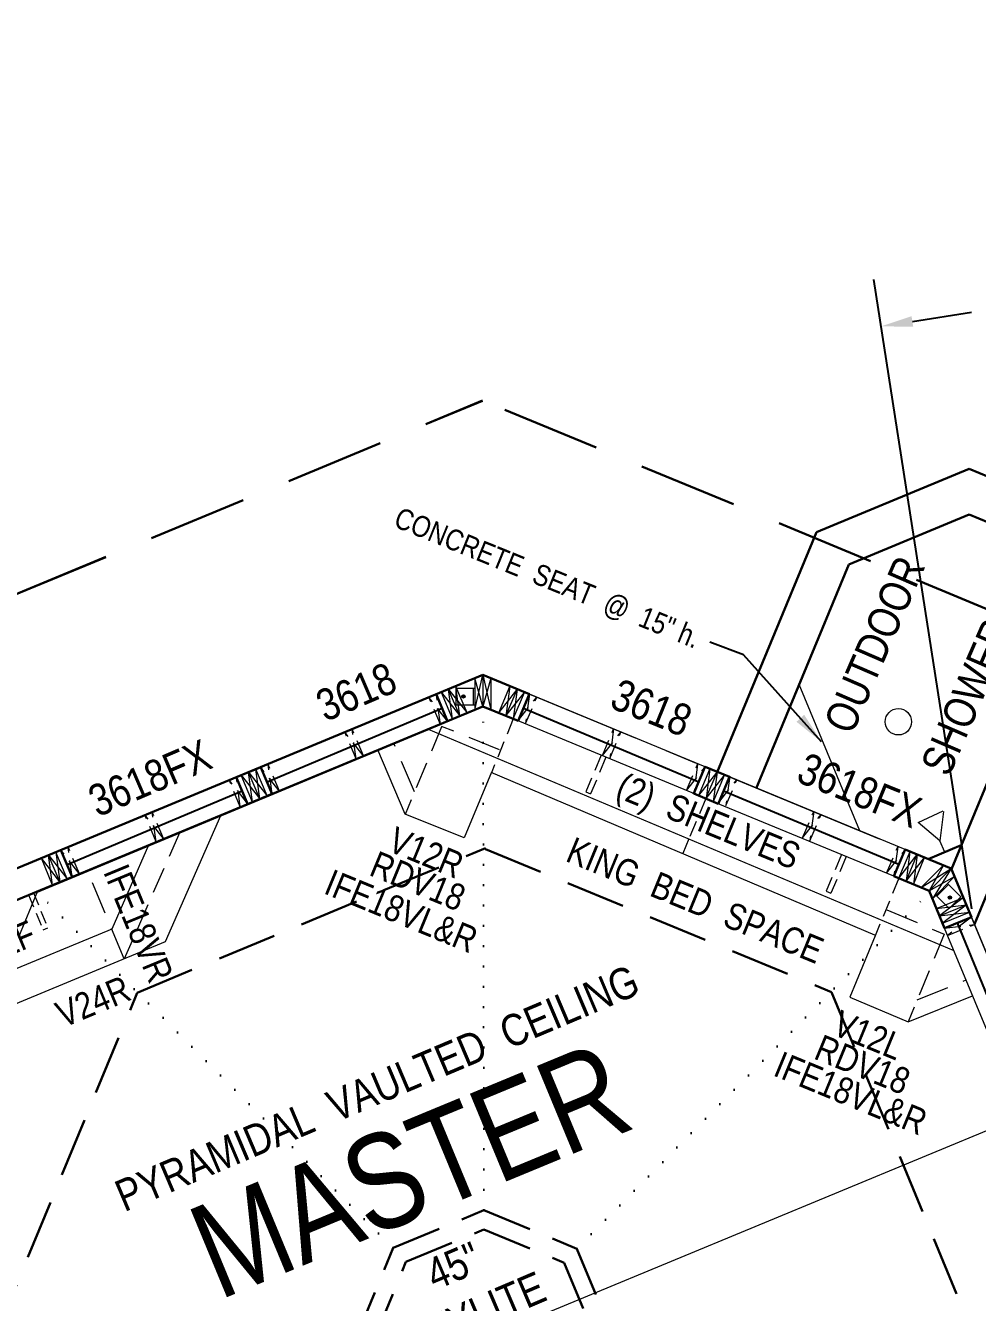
# Model space of a CAD drawing. Header units: inches. Extents: x 2775 to 35798, y 1675 to 10350.
# Drawn here: x 13842.6 to 14022.8, y 3896.1 to 4137.9 of the extents above; entities that cross this region are included whole.
import ezdxf

# ---------------------------------------------------------------- set-up
doc = ezdxf.new("R2010")
doc.units = ezdxf.units.IN
doc.header["$LTSCALE"] = 0.5
doc.header["$MEASUREMENT"] = 0
doc.header["$PDMODE"] = 1
for name, pattern in [('ACAD_ISO07W100', [3, 0, -3]), ('CENTER', [2, 1.25, -0.25, 0.25, -0.25]), ('HIDDEN', [0.375, 0.25, -0.125])]:
    doc.linetypes.add(name, pattern=pattern)
doc.layers.get('Defpoints').update_dxf_attribs({"linetype": 'CONTINUOUS'})
for name, color, linetype, lineweight in [('BUILT-INS', 6, 'CONTINUOUS', 9), ('FOUNDATION', 7, 'CONTINUOUS', 30), ('GRID', 1, 'CENTER', 20), ('LAYOUT', 6, 'CONTINUOUS', 9), ('LITE COVE', 7, 'HIDDEN', 30), ('PLUMBING', 7, 'CONTINUOUS', 20), ('ROOF BEAMS', 3, 'HIDDEN', 30), ('ROOFLINE', 7, 'HIDDEN', 30), ('SKYLITES', 3, 'CONTINUOUS', 30), ('WALL FRAMING', 7, 'CONTINUOUS', 30), ('WALLS', 7, 'CONTINUOUS', 30), ('WINDOWS', 5, 'CONTINUOUS', 30)]:
    doc.layers.add(name, color=color, linetype=linetype, lineweight=lineweight)
doc.layers.add('Dim', color=2, linetype='CONTINUOUS')
doc.layers.add('TEXT', color=7, linetype='CONTINUOUS')
doc.styles.add('ARCHENT', font='technical.ttf', dxfattribs={"height": 6})
doc.styles.add('ARCHENTLTD', font='technical.ttf', dxfattribs={"height": 6})
doc.dimstyles.new('ARCHENTLTD', dxfattribs={"dimtxt": 12, "dimasz": 6, "dimexe": 9, "dimexo": 3, "dimgap": 1, "dimtad": 0, "dimdec": 4, "dimzin": 1, "dimdsep": 46, "dimlunit": 4, "dimtxsty": 'ARCHENT', "dimcen": 6, "dimaunit": 1, "dimadec": 5, "dimazin": 0, "dimtfac": 1, "dimtdec": 4, "dimtofl": 0, "dimtmove": 0, "dimatfit": 3, "dimfxl": 1, "dimfrac": 2, "dimtolj": 1, "dimtzin": 0, "dimarcsym": 0})

# ---------------------------------------------------------------- blocks, each defined once
blk = doc.blocks.new('*D36')
at = {"layer": 'Defpoints', "color": 0, "linetype": 'Continuous', "ltscale": 25}
for p in [(14075.6, 4092.04), (14093.27, 3978.74), (14022.27, 3967.66)]:
    blk.add_point(p, dxfattribs=at)
at = {"layer": 'Dim', "color": 0, "linetype": 'Continuous', "lineweight": -2, "ltscale": 25}
for p, q in [((14092.81, 3981.71), (14074.21, 4100.93)), ((14069.67, 4091.12), (14058.47, 4089.37)), ((14021.81, 3970.63), (14003.21, 4089.86)), ((14010.52, 4081.89), (14021.72, 4083.64))]:
    blk.add_line(p, q, dxfattribs=at)
at = {"layer": 'Dim', "color": 0, "linetype": 'Continuous', "ltscale": 25}
for points in [[(14069.51, 4092.1), (14069.82, 4090.13), (14075.6, 4092.04)], [(14010.37, 4082.88), (14010.68, 4080.9), (14004.59, 4080.96)]]:
    blk.add_solid(points, dxfattribs=at)
at = {"layer": 'Dim', "color": 0, "linetype": 'Continuous', "ltscale": 25, "insert": (14040.09, 4086.5), "char_height": 6, "attachment_point": 5, "rotation": 8.8673, "style": 'ARCHENT'}
blk.add_mtext('\\A1;5\'-11 7/8"', dxfattribs=at)

msp = doc.modelspace()

# ---------------------------------------------------------------- hatches: boundary and pattern name
at = {"layer": 'WALL FRAMING', "lineweight": 9, "ltscale": 150}
for points in [[(13925.81024, 4010.86442, 1), (13925.18524, 4010.86442, 1)], [(14017.93633, 3972.77513, 1), (14017.31133, 3972.77513, 1)]]:
    msp.add_hatch(color=256, dxfattribs=at).paths.add_polyline_path(points)

# ---------------------------------------------------------------- linework, layer by layer
at = {"layer": 'BUILT-INS', "linetype": 'HIDDEN', "lineweight": 9, "ltscale": 25}
for p, q in [((13934.93073, 4006.59252), (13930.78087, 3996.36942)), ((13951.57074, 3999.72834), (13948.65286, 3992.81922)), ((13952.49196, 3999.33929), (13949.57408, 3992.43017)), ((13948.65286, 3992.81922), (13949.57408, 3992.43017)), ((13971.42444, 3991.51304), (13968.20201, 3983.88279)), ((13997.09069, 3980.91144), (13994.17281, 3974.00232)), ((13998.01191, 3980.52239), (13995.09403, 3973.61327)), ((14007.95525, 3976.41204), (14003.46276, 3965.50684)), ((13994.17281, 3974.00232), (13995.09403, 3973.61327))]:
    msp.add_line(p, q, dxfattribs=at)
at = {"layer": 'BUILT-INS', "linetype": 'HIDDEN', "lineweight": 9, "ltscale": 40}
for p, q in [((13921.33971, 4005.12617), (13914.46301, 3988.49076)), ((13871.77181, 3985.15211), (13861.24303, 3961.15754)), ((14016.5718, 3965.84463), (14009.6951, 3949.20922))]:
    msp.add_line(p, q, dxfattribs=at)
at = {"layer": 'BUILT-INS', "linetype": 'Continuous', "lineweight": 9, "ltscale": 5}
for p, q in [((13918.80597, 4004.67367), (14018.36474, 3962.76923)), ((13879.49599, 3988.23538), (13869.03478, 3964.39481))]:
    msp.add_line(p, q, dxfattribs=at)
at = {"layer": 'BUILT-INS', "linetype": 'HIDDEN', "lineweight": 20, "ltscale": 50}
for p, q in [((13932.34977, 4000.76781), (13921.36761, 4005.19367)), ((14005.67007, 3970.46506), (14016.5718, 3965.84463))]:
    msp.add_line(p, q, dxfattribs=at)
at = {"layer": 'BUILT-INS', "linetype": 'Continuous', "lineweight": 9, "ltscale": 0.75}
for p, q in [((13914.49092, 3988.55827), (13909.30649, 4000.73091)), ((14003.38521, 3965.66184), (13930.75049, 3996.48012)), ((13925.6215, 3984.07258), (13914.49092, 3988.55827)), ((13998.64603, 3953.8921), (14009.6951, 3949.20922)), ((14009.6951, 3949.20922), (14021.93852, 3954.15894))]:
    msp.add_line(p, q, dxfattribs=at)
at = {"layer": 'BUILT-INS', "linetype": 'HIDDEN', "lineweight": 9, "ltscale": 50}
for p, q in [((13916.23072, 3992.76702), (13912.30821, 4001.97677)), ((13861.24303, 3961.15754), (13854.2324, 3978.0126)), ((14011.4349, 3953.41798), (14020.69263, 3957.16065))]:
    msp.add_line(p, q, dxfattribs=at)
at = {"layer": 'BUILT-INS', "linetype": 'Continuous', "lineweight": 9, "ltscale": 25}
for p, q in [((13930.8124, 3996.49555), (13925.6215, 3984.07258)), ((14003.46276, 3965.50684), (13998.64603, 3953.8921))]:
    msp.add_line(p, q, dxfattribs=at)
at = {"layer": 'BUILT-INS', "lineweight": 9, "ltscale": 50}
msp.add_line((13968.20201, 3983.88279), (13967.01797, 3981.09215), dxfattribs=at)
at = {"layer": 'BUILT-INS', "linetype": 'Continuous', "lineweight": 9, "ltscale": 40}
msp.add_line((13865.87092, 3982.70295), (13858.89447, 3966.80397), dxfattribs=at)
at = {"layer": 'BUILT-INS', "color": 6, "linetype": 'HIDDEN', "lineweight": 9, "ltscale": 20}
for p, q in [((13843.11745, 3973.29761), (13845.87114, 3966.66302)), ((13844.04105, 3973.68096), (13846.79475, 3967.04636))]:
    msp.add_line(p, q, dxfattribs=at)
at = {"layer": 'BUILT-INS', "ltscale": 0.75}
for p, q in [((13858.89447, 3966.80397), (13738.36231, 3916.72594)), ((13869.03478, 3964.39481), (13732.90713, 3907.83726))]:
    msp.add_line(p, q, dxfattribs=at)
at = {"layer": 'BUILT-INS', "color": 6, "linetype": 'Continuous', "lineweight": 9, "ltscale": 5}
msp.add_line((13845.87114, 3966.66302), (13846.79475, 3967.04636), dxfattribs=at)
at = {"layer": 'FOUNDATION', "ltscale": 50}
for p, q in [((14054.60162, 4066.89411), (14017.92671, 3978.17388)), ((14060.72892, 4060.77555), (14022.26374, 3967.72447))]:
    msp.add_line(p, q, dxfattribs=at)
at = {"layer": 'FOUNDATION', "ltscale": 150}
for p, q in [((14021.25326, 4053.97267), (13992.36303, 4041.98177)), ((14045.17281, 4044.08488), (14021.25326, 4053.97267)), ((14021.25944, 4045.31354), (13998.49033, 4035.86321)), ((14042.11662, 4036.69166), (14021.25944, 4045.31354)), ((13992.36303, 4041.98177), (13973.56659, 3996.51133)), ((13998.49033, 4035.86321), (13980.95981, 3993.45515)), ((14019.78221, 3982.66252), (14013.51965, 3980.06324))]:
    msp.add_line(p, q, dxfattribs=at)
at = {"layer": 'FOUNDATION', "lineweight": 20, "ltscale": 150}
msp.add_line((14000.58791, 3985.40893), (13989.08762, 4013.11711), dxfattribs=at)
at = {"layer": 'GRID', "ltscale": 50}
for p, q in [((14054.56668, 4066.97614), (14017.89177, 3978.25591)), ((13840.50378, 3978.12922), (13929.17153, 4014.93082)), ((13929.17153, 4014.93082), (14017.89177, 3978.25591)), ((14017.89177, 3978.25591), (14054.69336, 3889.58815))]:
    msp.add_line(p, q, dxfattribs=at)
at = {"layer": 'LAYOUT', "color": 6, "linetype": 'CENTER', "lineweight": 5, "ltscale": 250}
msp.add_line((14529.67059, 4137.94192), (13368.50138, 3656.7467), dxfattribs=at)
at = {"layer": 'LITE COVE', "color": 7, "linetype": 'ACAD_ISO07W100', "lineweight": 30, "ltscale": 2.5}
for p, q in [((13929.38049, 3913.53925), (13929.22738, 4008.95634)), ((13912.15983, 3906.40595), (13844.66361, 3973.90084)), ((13946.98361, 3906.25319), (14013.79563, 3973.77751))]:
    msp.add_line(p, q, dxfattribs=at)
at = {"layer": 'LITE COVE', "ltscale": 90}
for p, q in [((13863.6796, 3954.74811), (13929.66795, 3982.13661)), ((13929.66717, 3981.95099), (13995.1818, 3954.86874)), ((13836.56183, 3889.04348), (13863.71006, 3954.71773)), ((13995.18915, 3954.87608), (14022.46516, 3889.15877))]:
    msp.add_line(p, q, dxfattribs=at)
at = {"layer": 'PLUMBING', "ltscale": 75}
for p, q in [((14011.59736, 3987.00558), (14016.33318, 3989.21939)), ((14016.41135, 3989.0988), (14015.73922, 3983.52523)), ((14015.73922, 3983.52523), (14011.59736, 3987.00558))]:
    msp.add_line(p, q, dxfattribs=at)
at = {"layer": 'PLUMBING', "lineweight": 20, "ltscale": 50}
msp.add_line((14016.65093, 3981.36288), (14015.73922, 3983.52523), dxfattribs=at)
msp.add_circle((14007.86848, 4006.06272), 2.5, dxfattribs=at)
at = {"layer": 'ROOF BEAMS', "lineweight": 20, "ltscale": 75}
msp.add_line((13844.79941, 3973.95721), (13809.82335, 3889.34666), dxfattribs=at)
at = {"layer": 'ROOF BEAMS', "ltscale": 75}
for p, q in [((13914.61176, 3903.7502), (13929.38222, 3909.8801)), ((13929.38222, 3909.8801), (13944.58989, 3903.58554)), ((13908.51374, 3889.01427), (13914.61176, 3903.7502)), ((13944.58989, 3903.58554), (13950.59898, 3889.0232))]:
    msp.add_line(p, q, dxfattribs=at)
at = {"layer": 'ROOFLINE', "linetype": 'HIDDEN', "ltscale": 150}
for p, q in [((13840.46683, 4030.09147), (13929.13443, 4066.893)), ((13840.46803, 4030.0841), (13929.13562, 4066.88563)), ((14054.6029, 4015.01984), (13929.13443, 4066.88563))]:
    msp.add_line(p, q, dxfattribs=at)
at = {"layer": 'SKYLITES', "linetype": 'HIDDEN', "ltscale": 75}
for p, q in [((13912.21881, 3906.41696), (13929.38049, 3913.53925)), ((13929.38049, 3913.53925), (13946.98361, 3906.25319)), ((13905.12609, 3889.27732), (13912.21881, 3906.41696)), ((13946.98361, 3906.25319), (13953.9855, 3889.28493))]:
    msp.add_line(p, q, dxfattribs=at)
at = {"layer": 'WALL FRAMING', "lineweight": 20, "ltscale": 75}
for p, q in [((13926.18387, 4007.76101), (13924.08056, 4012.74667)), ((13932.16944, 4007.76529), (13934.26563, 4012.75395)), ((13923.41978, 4006.59492), (13921.31646, 4011.58058)), ((13924.80182, 4007.17796), (13922.69851, 4012.16363)), ((13933.55231, 4007.18421), (13935.6485, 4012.17287)), ((13934.93519, 4006.60314), (13937.03138, 4011.5918)), ((13970.01472, 3991.9932), (13972.15554, 3997.0902)), ((13971.43053, 3991.51052), (13973.56659, 3996.51133)), ((13972.79159, 3990.85752), (13974.92147, 3995.92847)), ((13850.45636, 3976.30513), (13848.31924, 3981.37303)), ((14007.94828, 3976.43328), (14010.07816, 3981.50424)), ((13847.69209, 3975.13944), (13845.55497, 3980.20735)), ((13849.07422, 3975.72228), (13846.9371, 3980.79019)), ((14009.33125, 3975.85241), (14011.46113, 3980.92337)), ((14010.71421, 3975.27155), (14012.84409, 3980.3425)), ((14015.08561, 3970.66957), (14020.17737, 3972.74923)), ((14015.66065, 3969.28415), (14020.74454, 3971.36059)), ((14016.23568, 3967.89872), (14021.31171, 3969.97195))]:
    msp.add_line(p, q, dxfattribs=at)
at = {"layer": 'WALL FRAMING', "linetype": 'Continuous', "lineweight": 9, "ltscale": 150}
for p, q in [((13924.80182, 4007.17796), (13924.08056, 4012.74667)), ((13929.17817, 4008.97668), (13927.67223, 4014.30853)), ((13927.67887, 4008.35637), (13929.17153, 4014.93082)), ((13929.17153, 4014.93082), (13930.67887, 4008.35633)), ((13930.67223, 4014.31047), (13929.17817, 4008.97668)), ((13934.26563, 4012.75395), (13933.55231, 4007.18421)), ((13921.31646, 4011.58058), (13924.80182, 4007.17796)), ((13923.41978, 4006.59492), (13922.69851, 4012.16363)), ((13922.69851, 4012.16363), (13926.18387, 4007.76101)), ((13932.16944, 4007.76529), (13935.6485, 4012.17287)), ((13933.55231, 4007.18421), (13937.03138, 4011.5918)), ((13935.6485, 4012.17287), (13934.93519, 4006.60314)), ((13883.42003, 3995.93243), (13886.93935, 3991.44741)), ((13885.55722, 3990.86455), (13884.80215, 3996.51529)), ((13884.80215, 3996.51529), (13888.32147, 3992.03027)), ((13886.93935, 3991.44741), (13886.18759, 3997.09031)), ((13970.05143, 3992.08061), (13973.56659, 3996.51133)), ((13972.15554, 3997.0902), (13971.43722, 3991.50776)), ((13971.43722, 3991.50776), (13974.92147, 3995.92847)), ((13973.56659, 3996.51133), (13972.82394, 3990.93452)), ((13848.31924, 3981.37303), (13849.07093, 3975.7301)), ((14010.07159, 3981.48859), (14009.33125, 3975.85241)), ((13849.07093, 3975.7301), (13845.55497, 3980.20735)), ((13847.69209, 3975.13944), (13846.9371, 3980.79019)), ((13846.9371, 3980.79019), (13850.45636, 3976.30513)), ((14007.94828, 3976.43328), (14011.45784, 3980.91555)), ((14009.33125, 3975.85241), (14012.84409, 3980.3425)), ((14011.45784, 3980.91555), (14010.71421, 3975.27155)), ((14016.39132, 3978.87616), (14013.68528, 3974.04338)), ((14012.18484, 3974.66362), (14017.89177, 3978.25591)), ((14013.68528, 3974.04338), (14018.51417, 3976.75636)), ((14017.89177, 3978.25591), (14014.30768, 3972.54383)), ((14020.17737, 3972.74923), (14015.66065, 3969.28415)), ((14015.08561, 3970.66957), (14020.74454, 3971.36059)), ((14015.66065, 3969.28415), (14021.31171, 3969.97195))]:
    msp.add_line(p, q, dxfattribs=at)
at = {"layer": 'WALL FRAMING', "lineweight": 20, "ltscale": 150}
for p, q in [((13927.67223, 4014.30853), (13927.67887, 4008.35637)), ((13929.17153, 4014.93082), (13929.17817, 4008.97668)), ((13930.67223, 4014.31047), (13930.67887, 4008.35633)), ((13885.55722, 3990.86455), (13883.42003, 3995.93243)), ((13886.93935, 3991.44741), (13884.80215, 3996.51529)), ((13888.32147, 3992.03027), (13886.18428, 3997.09815)), ((14012.18484, 3974.66362), (14016.39132, 3978.87616)), ((14013.68528, 3974.04338), (14017.89177, 3978.25591)), ((14014.30768, 3972.54383), (14018.51417, 3976.75636))]:
    msp.add_line(p, q, dxfattribs=at)
at = {"layer": 'WALL FRAMING', "linetype": 'HIDDEN', "lineweight": 20, "ltscale": 25}
for p, q in [((13921.15008, 4005.54113), (13919.01296, 4010.60904)), ((13937.27396, 4005.71686), (13939.37015, 4010.70552)), ((13905.18141, 3999.01879), (13903.04429, 4004.08669)), ((13906.56354, 3999.60163), (13904.42642, 4004.66953)), ((13951.83201, 3999.70832), (13953.9282, 4004.69698)), ((13953.21489, 3999.12725), (13955.31108, 4004.11591)), ((13890.66798, 3992.89852), (13888.53086, 3997.96643)), ((13967.73692, 3993.02801), (13969.83311, 3998.01667)), ((13883.23965, 3989.96992), (13881.10253, 3995.03783)), ((13975.22323, 3990.19311), (13977.31942, 3995.18177)), ((13867.29242, 3983.35102), (13865.1553, 3988.41892)), ((13868.67456, 3983.93386), (13866.53744, 3989.00176)), ((13989.74334, 3984.09469), (13991.83953, 3989.08335)), ((13991.12621, 3983.51361), (13993.2224, 3988.50227)), ((13852.76208, 3977.27131), (13850.62496, 3982.33921)), ((14005.64797, 3977.41449), (14007.74416, 3982.40315)), ((14021.70245, 3969.05272), (14017.19359, 3965.59085)), ((14017.19359, 3965.59085), (14022.26962, 3967.66408))]:
    msp.add_line(p, q, dxfattribs=at)
at = {"layer": 'WALL FRAMING', "linetype": 'HIDDEN', "lineweight": 9, "ltscale": 25}
for p, q in [((13922.52892, 4006.13179), (13919.01296, 4010.60904)), ((13921.15008, 4005.54113), (13920.3951, 4011.19188)), ((13935.89108, 4006.29794), (13939.37015, 4010.70552)), ((13937.98727, 4011.2866), (13937.27396, 4005.71686)), ((13906.56024, 3999.60945), (13903.04429, 4004.08669)), ((13905.18141, 3999.01879), (13904.42642, 4004.66953)), ((13951.83201, 3999.70832), (13955.31108, 4004.11591)), ((13953.9282, 4004.69698), (13953.21489, 3999.12725)), ((13890.66469, 3992.90634), (13887.14873, 3997.38359)), ((13889.28585, 3992.31568), (13888.53086, 3997.96643)), ((13967.73692, 3993.02801), (13971.21599, 3997.4356)), ((13969.83311, 3998.01667), (13969.1198, 3992.44694)), ((13975.93654, 3995.76285), (13975.22323, 3990.19311)), ((13884.61849, 3990.56058), (13881.10253, 3995.03783)), ((13883.23965, 3989.96992), (13882.48466, 3995.62067)), ((13973.84035, 3990.77419), (13977.31942, 3995.18177)), ((13868.67126, 3983.94168), (13865.1553, 3988.41892)), ((13867.29242, 3983.35102), (13866.53744, 3989.00176)), ((13989.74334, 3984.09469), (13993.2224, 3988.50227)), ((13991.83953, 3989.08335), (13991.12621, 3983.51361)), ((13852.75879, 3977.27912), (13849.24283, 3981.75637)), ((13851.37995, 3976.68846), (13850.62496, 3982.33921)), ((14005.64797, 3977.41449), (14009.12704, 3981.82208)), ((14007.74416, 3982.40315), (14007.03085, 3976.83342)), ((14016.61855, 3966.97628), (14022.26962, 3967.66408))]:
    msp.add_line(p, q, dxfattribs=at)
at = {"layer": 'WALL FRAMING', "lineweight": 9, "ltscale": 150}
for p, q in [((13924.1018, 4009.30073), (13924.14341, 4012.42577)), ((13924.14341, 4012.42577), (13927.70627, 4012.42881)), ((13927.41465, 4009.30356), (13927.41199, 4012.42856)), ((13924.1018, 4009.30073), (13927.66465, 4009.30377)), ((14015.16664, 3973.04543), (14017.39482, 3975.23651)), ((14019.68657, 3972.90595), (14017.18849, 3975.44634)), ((14017.48943, 3970.6833), (14014.99135, 3973.22369)), ((14017.48943, 3970.6833), (14019.68657, 3972.90595))]:
    msp.add_line(p, q, dxfattribs=at)
at = {"layer": 'WALL FRAMING', "linetype": 'Continuous', "lineweight": 20, "ltscale": 150}
msp.add_line((14020.74454, 3971.36059), (14016.23568, 3967.89872), dxfattribs=at)
at = {"layer": 'WALL FRAMING', "lineweight": 9, "ltscale": 150}
for centre in [(13925.49774, 4010.86442), (14017.62383, 3972.77513)]:
    msp.add_circle(centre, 0.3125, dxfattribs=at)
at = {"layer": 'WALL FRAMING', "color": 9, "linetype": 'Continuous', "lineweight": 5, "ltscale": 150}
for centre in [(13925.49774, 4010.86442), (14017.62383, 3972.77513)]:
    msp.add_circle(centre, 0.3125, dxfattribs=at)
at = {"layer": 'WALLS', "color": 4, "ltscale": 75}
for p, q in [((13929.17153, 4014.93082), (13840.50378, 3978.12922)), ((13937.98727, 4011.2866), (13929.17153, 4014.93082)), ((13922.49841, 4006.20622), (13920.3951, 4011.19188)), ((13935.85711, 4006.21576), (13937.9533, 4011.20442)), ((13929.17579, 4008.97767), (13840.50801, 3972.17606)), ((13929.17817, 4008.97668), (13844.75879, 3973.85894)), ((13935.85711, 4006.21576), (13929.17579, 4008.97767)), ((13882.49318, 3995.55694), (13887.11113, 3997.47363)), ((13889.28257, 3992.32345), (13887.13448, 3997.41739)), ((13969.09275, 3992.38045), (13971.23357, 3997.47745)), ((13975.87752, 3995.62364), (13971.25683, 3997.53372)), ((13884.66448, 3990.40667), (13882.52736, 3995.47458)), ((13973.71357, 3990.47027), (13975.84345, 3995.54123)), ((13884.6303, 3990.48904), (13889.2484, 3992.40578)), ((13973.74764, 3990.55268), (13969.1268, 3992.46283)), ((13851.38101, 3976.6889), (13849.24389, 3981.75681)), ((14007.02631, 3976.82053), (14009.15618, 3981.89148)), ((14017.89177, 3978.25591), (14009.14754, 3981.87057)), ((14013.68528, 3974.04338), (14007.01813, 3976.79942)), ((14021.71075, 3969.05488), (14017.89177, 3978.25591)), ((14016.61855, 3966.97628), (14013.68528, 3974.04338)), ((14016.61904, 3966.9751), (14021.68982, 3969.04619))]:
    msp.add_line(p, q, dxfattribs=at)
at = {"layer": 'WALLS', "color": 4, "lineweight": 20, "ltscale": 75}
for p, q in [((13887.11113, 3997.47363), (13920.36101, 4011.27401)), ((13971.25683, 3997.53372), (13937.98727, 4011.2866)), ((13889.2484, 3992.40578), (13922.49841, 4006.20622)), ((13969.1268, 3992.46283), (13935.85711, 4006.21576)), ((13849.24283, 3981.75637), (13882.49318, 3995.55694)), ((14009.14754, 3981.87057), (13975.87752, 3995.62364)), ((13851.37948, 3976.68827), (13884.6303, 3990.48904)), ((14007.01813, 3976.79942), (13973.74764, 3990.55268)), ((14035.51186, 3935.80406), (14021.71075, 3969.05488)), ((14030.41983, 3933.72505), (14016.61888, 3966.9755))]:
    msp.add_line(p, q, dxfattribs=at)
at = {"layer": 'WINDOWS', "lineweight": 25, "ltscale": 75}
for p, q in [((13921.48458, 4008.60831), (13888.31397, 3994.62037)), ((13936.86751, 4008.6193), (13970.05807, 3994.67875)), ((13883.5959, 3992.94067), (13850.42468, 3978.95247)), ((13974.77853, 3993.00579), (14007.9697, 3979.06498)), ((14019.0163, 3967.95372), (14032.62811, 3934.62699))]:
    msp.add_line(p, q, dxfattribs=at)

# ---------------------------------------------------------------- texts
at = {"layer": 'BUILT-INS', "linetype": 'Continuous', "lineweight": 9, "ltscale": 1.5, "char_height": 5, "attachment_point": 1, "style": 'ARCHENTLTD'}
for s, insert, rotation in [('(2)  SHELVES\\P{\\H1.999x;  }', (13955.9522, 3996.54008), 337.6469444), ('V12R\\P{\\H1.999x;  }', (13912.76662, 3986.33125), 337.6469444), ('KING  BED  SPACE\\P{\\H1.999x;  }', (13946.51457, 3984.37205), 337.6469444), ('RDV18\\P{\\H1.999x;  }', (13909.30067, 3981.72147), 337.6469444), ('IFE18VR\\P{\\H1.999x;  }', (13861.83017, 3979.56349), 292.5), ('IFE18VL&R\\P{\\H1.999x;  }', (13900.7051, 3978.25872), 337.6469444), ('V12L\\P{\\H1.999x;  }', (13996.98353, 3951.57011), 337.6469444), ('IFE18VL&R\\P{\\H1.999x;  }', (13985.82892, 3943.76982), 337.6469444)]:
    msp.add_mtext(s, dxfattribs=dict(at, insert=insert, rotation=rotation))
at = {"layer": 'BUILT-INS', "linetype": 'Continuous', "lineweight": 30, "ltscale": 1.5, "char_height": 5, "style": 'ARCHENTLTD'}
for s, insert, attachment_point, rotation in [('(1)  SHELF\\P{\\H1.999x;  }', (13843.04652, 3968.57225), 3, 22.5213889), ('V24R\\P{\\H1.999x;  }', (13861.01673, 3958.14277), 3, 22.5213889), ('RDV18\\P{\\H1.999x;  }', (13993.51759, 3946.96032), 1, 337.6469444)]:
    msp.add_mtext(s, dxfattribs=dict(at, insert=insert, attachment_point=attachment_point, rotation=rotation))
at = {"layer": 'TEXT', "linetype": 'Continuous', "char_height": 6, "width": 271, "attachment_point": 1, "style": 'ARCHENTLTD'}
for s, insert, rotation in [('OUTDOOR\\P\\PSHOWER', (13993.59271, 4005.77275), 66.5721769), ('PYRAMIDAL  VAULTED  CEILING', (13858.93032, 3918.67781), 22.9625)]:
    msp.add_mtext(s, dxfattribs=dict(at, insert=insert, rotation=rotation))
at = {"layer": 'TEXT', "color": 7, "linetype": 'Continuous', "lineweight": 30, "insert": (13929.4737, 3889.19304), "char_height": 6, "attachment_point": 5, "rotation": 23.1052778, "style": 'ARCHENTLTD'}
msp.add_mtext('45"\\PSKYLITE\\P\\P  ', dxfattribs=at)
at = {"layer": 'WALLS', "lineweight": 20, "style": 'ARCHENTLTD'}
msp.add_text('        MASTER', height=18, rotation=22.5, dxfattribs=at).set_placement((13836.76398, 3878.86936))
at = {"layer": 'WINDOWS', "color": 7, "linetype": 'Continuous', "lineweight": 30, "attachment_point": 3, "style": 'ARCHENTLTD'}
for s, insert, char_height, rotation in [('CONCRETE  SEAT  @  15" h.\\P\\P  ', (13970.80084, 4023.58583), 4, 337.8988889), ('3618\\P\\P  ', (13911.01951, 4017.52552), 6, 23.215), ('3618\\P\\P  ', (13969.3455, 4008.66324), 6, 337.8988889), ('3618FX\\P\\P  ', (13875.97083, 4002.9359), 6, 23.215), ('3618FX\\P\\P  ', (14012.82469, 3991.35029), 6, 337.8988889)]:
    msp.add_mtext(s, dxfattribs=dict(at, insert=insert, char_height=char_height, rotation=rotation))

# ---------------------------------------------------------------- dimensions: what is measured, and where the dimension line sits
at = {"layer": 'Dim', "color": 7, "linetype": 'Continuous', "ltscale": 25}
dim = msp.add_aligned_dim(p1=(14022.26962, 3967.66408), p2=(14093.27229, 3978.74135), distance=114.66977, dimstyle='ARCHENTLTD', dxfattribs=at)
dim.commit()
dim.dimension.update_dxf_attribs({"geometry": '*D36', "text_midpoint": (14040.09491, 4086.50193)})

# ---------------------------------------------------------------- leaders
at = {"layer": 'TEXT', "color": 7, "linetype": 'Continuous', "lineweight": 9, "ltscale": 25}
msp.add_leader([(13993.3134, 4002.2597), (13978.50918, 4018.72628), (13972.17802, 4021.17154)], dimstyle='ARCHENTLTD', override={"dimgap": 1, "dimtad": 0}, dxfattribs=at)

doc.saveas('drawing.dxf')
